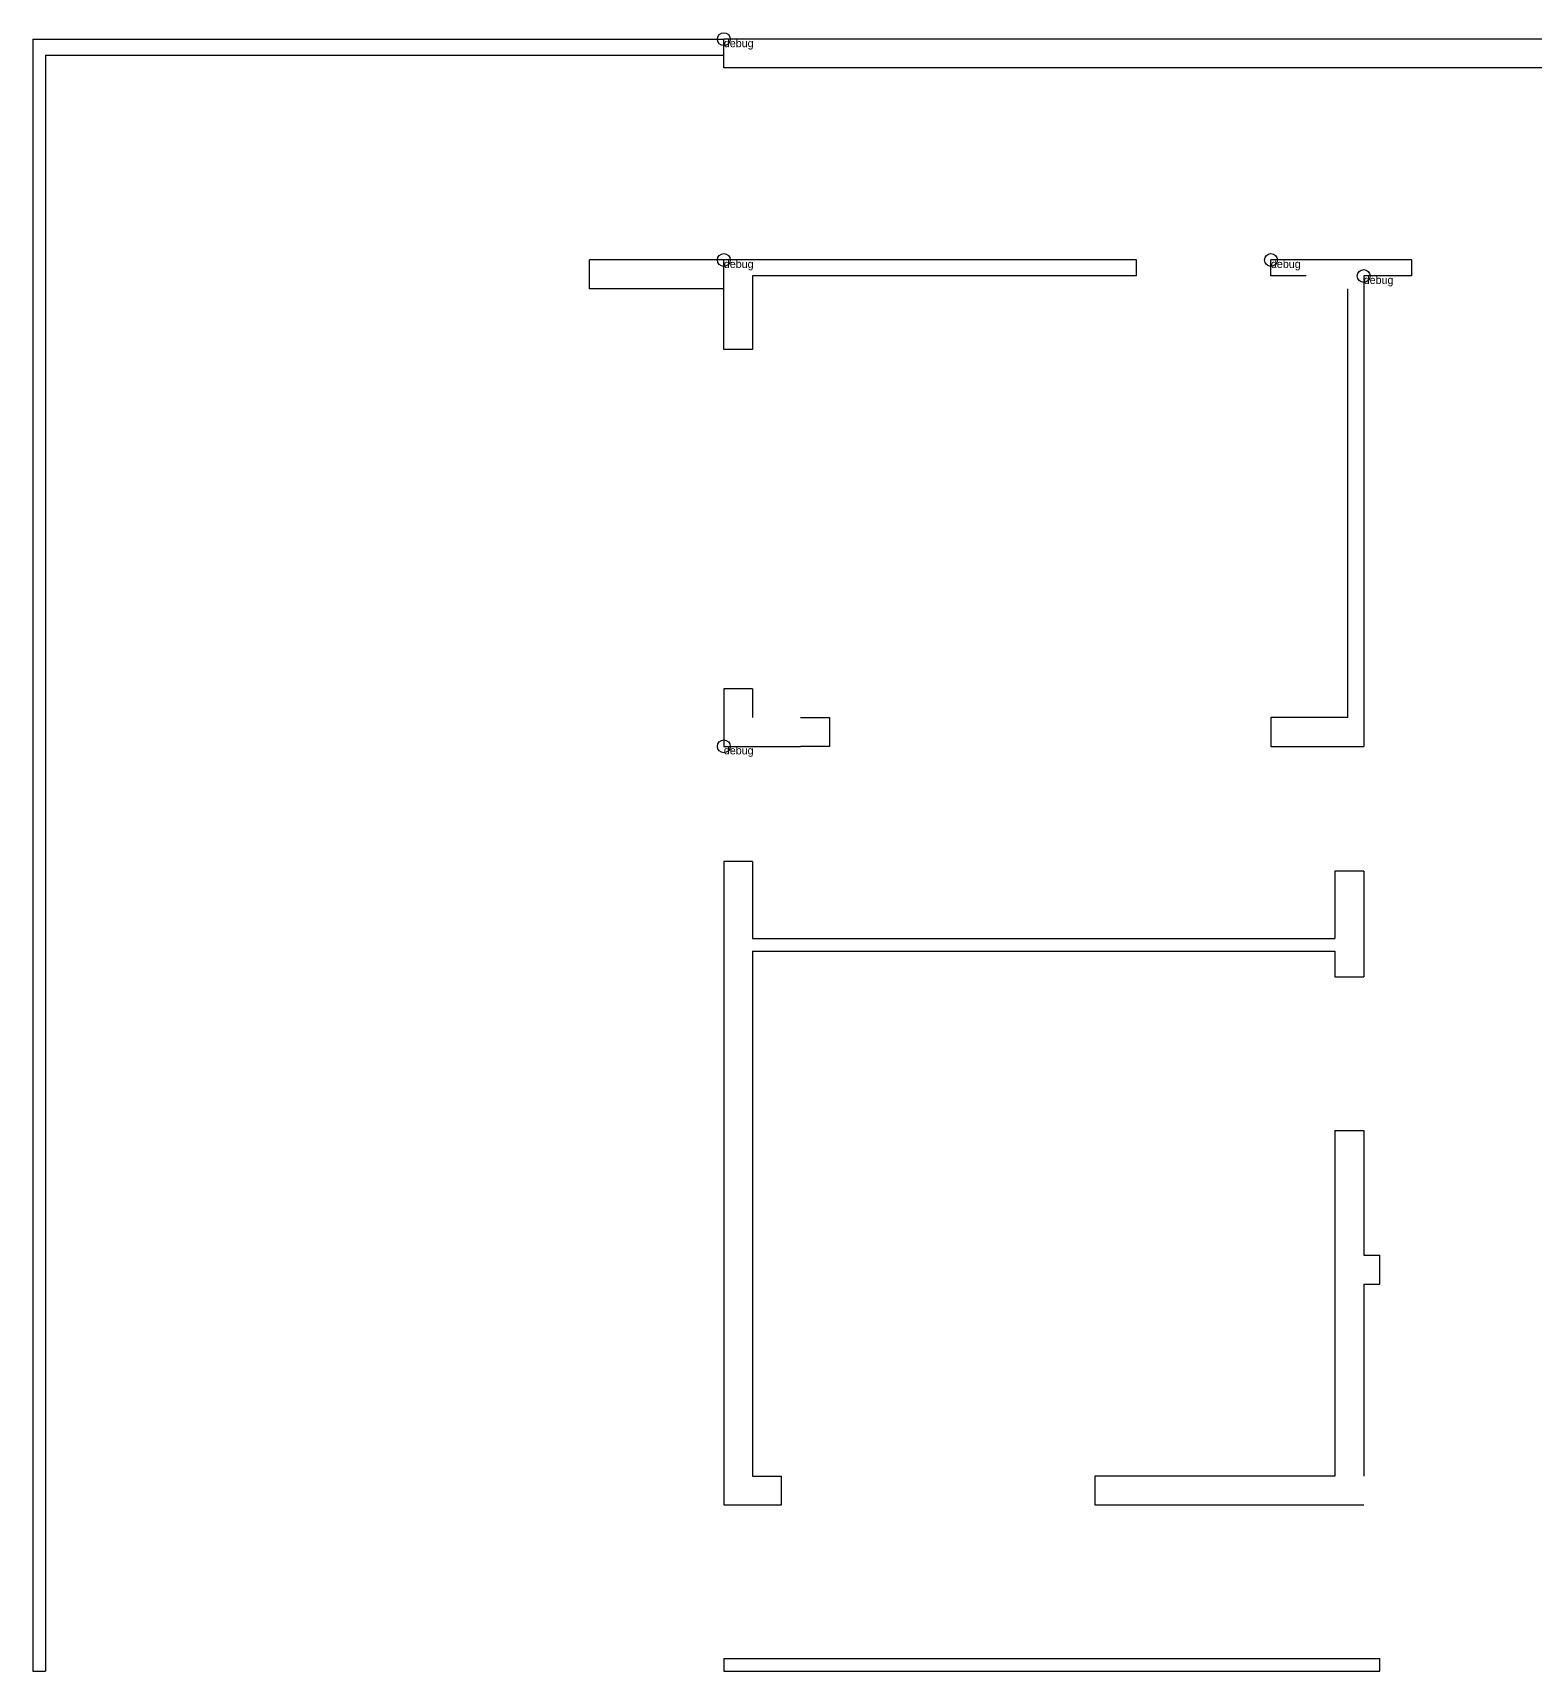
# Model space of a CAD drawing. Header units: metres. Extents: x 314798 to 316766, y 5905 to 6417.
# Drawn here: x 314798 to 315268, y 5905 to 6417 of the extents above; entities that cross this region are included whole.
import ezdxf

# ---------------------------------------------------------------- set-up
doc = ezdxf.new("R2010")
doc.units = ezdxf.units.M
doc.layers.add('WALL', color=7, linetype='Continuous')

msp = doc.modelspace()

# ---------------------------------------------------------------- linework, layer by layer
at = {"layer": 'debug', "color": 2}
for centre in [(315014, 6415), (315014, 6346), (315185, 6346), (315185, 6346), (315185, 6346), (315185, 6346), (315214, 6341), (315214, 6341), (315214, 6341), (315214, 6341), (315014, 6194)]:
    msp.add_circle(centre, 2, dxfattribs=at)
at = {"layer": 'WALL'}
for p, q in [((314798, 6415), (314798, 5905)), ((314798, 6415), (315014, 6415)), ((315697, 6415), (315014, 6415)), ((315014, 6406), (315014, 6415)), ((314802, 6410), (314802, 5905)), ((314802, 6410), (315014, 6410)), ((315697, 6406), (315014, 6406)), ((314972, 6337), (314972, 6346)), ((315014, 6346), (314972, 6346)), ((315014, 6318), (315014, 6346)), ((315143, 6346), (315014, 6346)), ((315143, 6341), (315143, 6346)), ((315185, 6341), (315185, 6346)), ((315229, 6346), (315185, 6346)), ((315229, 6341), (315229, 6346)), ((315023, 6341), (315023, 6318)), ((315143, 6341), (315023, 6341)), ((315196, 6341), (315185, 6341)), ((315214, 6341), (315214, 6194)), ((315229, 6341), (315214, 6341)), ((315014, 6337), (314972, 6337)), ((315209, 6203), (315209, 6337)), ((315023, 6318), (315014, 6318)), ((315014, 6212), (315014, 6194)), ((315023, 6212), (315014, 6212)), ((315023, 6212), (315023, 6203)), ((315038, 6203), (315047, 6203)), ((315047, 6203), (315047, 6194)), ((315209, 6203), (315185, 6203)), ((315185, 6203), (315185, 6194)), ((315014, 6194), (315038, 6194)), ((315047, 6194), (315038, 6194)), ((315185, 6194), (315214, 6194)), ((315014, 6158), (315014, 5957)), ((315023, 6158), (315014, 6158)), ((315023, 6158), (315023, 6134)), ((315205, 6155), (315205, 6134)), ((315214, 6155), (315205, 6155)), ((315214, 6155), (315214, 6122)), ((315023, 6134), (315205, 6134)), ((315023, 6130), (315023, 5966)), ((315023, 6130), (315205, 6130)), ((315205, 6130), (315205, 6122)), ((315205, 6122), (315214, 6122)), ((315205, 6074), (315214, 6074)), ((315205, 6074), (315205, 5966)), ((315214, 6074), (315214, 6035)), ((315214, 6035), (315219, 6035)), ((315219, 6026), (315219, 6035)), ((315214, 6026), (315219, 6026)), ((315214, 6026), (315214, 5966)), ((315023, 5966), (315032, 5966)), ((315032, 5957), (315032, 5966)), ((315130, 5966), (315130, 5957)), ((315205, 5966), (315130, 5966)), ((315014, 5957), (315032, 5957)), ((315130, 5957), (315214, 5957)), ((315014, 5909), (315219, 5909)), ((315014, 5909), (315014, 5905)), ((315219, 5905), (315219, 5909)), ((314798, 5905), (314802, 5905)), ((315014, 5905), (315219, 5905))]:
    msp.add_line(p, q, dxfattribs=at)

# ---------------------------------------------------------------- texts
at = {"layer": 'debug', "char_height": 2.5, "attachment_point": 1}
for insert in [(315014, 6415), (315014, 6346), (315185, 6346), (315185, 6346), (315185, 6346), (315185, 6346), (315214, 6341), (315214, 6341), (315214, 6341), (315214, 6341), (315014, 6194)]:
    msp.add_mtext('debug', dxfattribs=dict(at, insert=insert))

doc.saveas('drawing.dxf')
